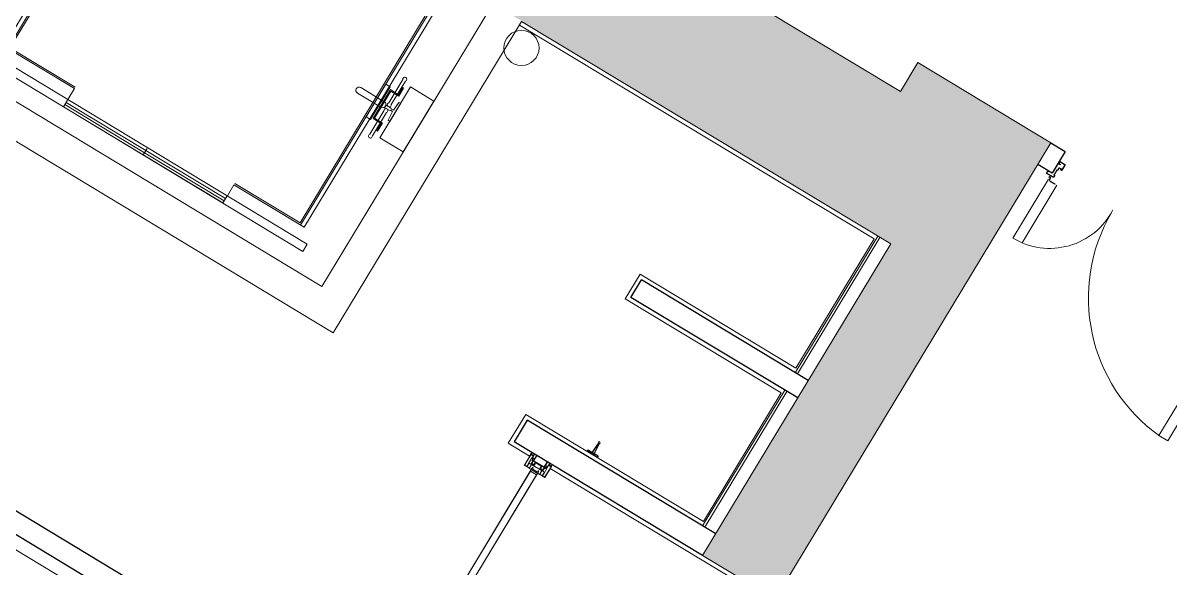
# Model space of a CAD drawing. Header units: centimetres. Extents: x 139057 to 200038, y 34824 to 80516.
# Drawn here: x 164893 to 165570, y 56141 to 56463 of the extents above; entities that cross this region are included whole.
import ezdxf

# ---------------------------------------------------------------- set-up
doc = ezdxf.new("R2010")
doc.units = ezdxf.units.CM
doc.header["$LTSCALE"] = 100
doc.linetypes.add('AWP0ALEVP1$0$HIDDEN', pattern=[9.525, 6.35, -3.175])
doc.layers.get('0').update_dxf_attribs({"lineweight": 0})
for name, color, linetype, lineweight in [('410_STRUTTURE_001-AM_0', 7, 'Continuous', 0), ('437_RIVESTIMENTI_001-AM_0', 13, 'Continuous', 0), ('440_SIMBOLI_001-AM_0', 31, 'Continuous', 0), ('441_SERRAMENTI_001-AM_0', 1, 'Continuous', 0), ('448_RAMPE_SCALE_ASCENS_001-AM_0', 216, 'Continuous', 0)]:
    doc.layers.add(name, color=color, linetype=linetype, lineweight=lineweight)
for name, color, linetype in [('_retini_strutture', 7, 'Continuous'), ('A-ARREDO', 6, 'Continuous'), ('A-FIN-CTG', 20, 'Continuous'), ('A-MCLS3-15', 50, 'Continuous'), ('A-MCLS4-12', 61, 'Continuous')]:
    doc.layers.add(name, color=color, linetype=linetype)

# ---------------------------------------------------------------- blocks, each defined once
blk = doc.blocks.new('AWP0ALEVP1$0$COAT HOOK_1')
for p, q in [((-3, -76), (-7, -10)), ((3, -76), (7, -10))]:
    blk.add_line(p, q)
blk.add_lwpolyline([(-35, -10), (35, -10), (35, 0), (-35, 0)], close=True)
blk.add_circle((0, -80), 5)
blk = doc.blocks.new('AWP0ALEVP1$0$A$C62B43813')
for p, q in [((939.8, -30.8), (0, -30.8)), ((0, -30.8), (0, -73.8)), ((929.8, -31.8), (10, -31.8)), ((10, -31.8), (10, -72.8)), ((1780.2, -25), (899.1, -25)), ((929.8, -31.8), (929.8, -72.8)), ((939.8, -30.8), (939.8, -73.8)), ((939.8, -30.8), (1754.3, -30.8)), ((1754.3, -30.8), (1754.3, -73.8)), ((939.8, -73.8), (0, -73.8)), ((929.8, -72.8), (10, -72.8)), ((1780.2, -80), (899.1, -80)), ((939.8, -73.8), (1754.3, -73.8))]:
    blk.add_line(p, q)
blk.add_lwpolyline([(1780.2, -15), (1782.2, -15), (1782.2, -29, -0.414207), (1779.2, -32), (1767.7, -32, 0.414214), (1765.7, -34), (1765.7, -71, 0.414224), (1767.7, -73), (1779.2, -73, -0.414214), (1782.2, -76), (1782.2, -90), (1780.2, -90), (1780.2, -77, 0.414214), (1778.2, -75), (1766.7, -75, -0.414214), (1763.7, -72), (1763.7, -33, -0.414214), (1766.7, -30), (1778.2, -30, 0.414214), (1780.2, -28), (1780.2, -15)], format="xyb")
at = {"layer": 'A-FIN-CTG'}
for p, q in [((1782.2, 0), (899.1, 0)), ((1782.2, -15), (899.1, -15)), ((1782.2, -90), (899.1, -90)), ((1782.2, -105), (899.1, -105))]:
    blk.add_line(p, q, dxfattribs=at)
blk = doc.blocks.new('AWP0ALEVP1$0$A$C70C74F66')
for p, q in [((0, 0), (23.4, 0)), ((7.8, 0), (7.8, 0)), ((24.1, 0), (12.8, 0)), ((23.4, 0), (23.4, 0)), ((23.4, -15), (23.4, 0)), ((24.1, 0), (25.8, 2)), ((25.8, 2), (69.9, 2)), ((77.4, 0), (61.2, 0)), ((61.2, -105), (61.2, 0)), ((71.5, 0), (69.9, 2)), ((82.8, 0), (71.5, 0)), ((85.5, 0), (85.5, -17)), ((0, -18), (0, -20.4)), ((0, -18), (0, -20.4)), ((0, -20.4), (2, -20.4)), ((2, -20.4), (2, -19)), ((35, -15), (3, -15)), ((4, -17), (34, -17)), ((36, -19), (36, -86)), ((38, -87), (38, -18)), ((87.8, -17), (61.2, -17)), ((81.2, -30.8), (81.2, -73.8)), ((84.9, -27.7), (84.5, -27.7)), ((87.8, -17), (87.8, -24.7)), ((0, -84.6), (0, -87)), ((2, -84.6), (0, -84.6)), ((0, -84.6), (0, -87)), ((0, -90), (31.7, -90)), ((0, -105), (23.4, -105)), ((2, -86), (2, -84.6)), ((3, -90), (35, -90)), ((34, -88), (4, -88)), ((23.4, -90), (23.4, -105)), ((28.8, -105), (29.6, -105.4)), ((29.6, -105.4), (30.9, -107)), ((30.9, -107), (75.1, -107)), ((31.7, -90), (31.7, -90)), ((31.7, -90), (31.7, -90)), ((87.8, -87.7), (61.2, -87.7)), ((77.4, -105), (61.2, -105)), ((82.8, -105), (71.5, -105)), ((76.7, -105), (75.1, -107)), ((84.9, -77), (84.5, -77)), ((85.5, -105), (85.5, -88)), ((87.8, -79.9), (87.8, -87.7))]:
    blk.add_line(p, q)
at = {"linetype": 'AWP0ALEVP1$0$HIDDEN'}
for p, q in [((81.2, -30.8), (71.2, -30.8)), ((71.2, -30.8), (71.2, -33.8)), ((81.2, -33.8), (71.2, -33.8)), ((81.2, -70.8), (71.2, -70.8)), ((71.2, -70.8), (71.2, -73.8)), ((81.2, -73.8), (71.2, -73.8))]:
    blk.add_line(p, q, dxfattribs=at)
for points in [[(82.8, 0), (87.8, 0), (87.8, 16, 0.414214), (85.8, 18), (9.8, 18, 0.414214), (7.8, 16), (7.8, 0), (12.8, 0), (12.8, 17), (82.8, 17), (82.8, 0)], [(25.4, -6.4), (23.4, -6.4), (23.4, -4.2, -0.72432), (30.6, -1.8), (34, -6.6), (37.1, -6.6, -0.446985), (40.4, -9.6), (40.4, -10.6, 0.414214), (42.4, -12.6), (53.9, -12.6, -0.414214), (56.9, -15.6), (56.9, -29.6, -0.414214), (53.9, -32.6), (42.4, -32.6, 0.414214), (40.4, -34.6), (40.4, -70.4, 0.414214), (42.4, -72.4), (53.9, -72.4, -0.414214), (56.9, -75.4), (56.9, -89.4, -0.414214), (53.9, -92.4), (42.4, -92.4, 0.414214), (40.4, -94.4), (40.4, -95.4, -0.446985), (37.1, -98.4), (34, -98.4), (30.6, -103.2, -0.735233), (23.4, -100.8), (23.4, -98.6), (25.4, -98.6), (25.4, -100.8, 0.722074), (29, -102), (33, -96.4), (36.3, -96.4, 0.465894), (38.4, -93.9), (38.4, -93.4, -0.414214), (41.4, -90.4), (52.9, -90.4, 0.414204), (54.9, -88.4), (54.9, -76.4, 0.414224), (52.9, -74.4), (41.4, -74.4, -0.414214), (38.4, -71.4), (38.4, -33.6, -0.414214), (41.4, -30.6), (52.9, -30.6, 0.414204), (54.9, -28.6), (54.9, -16.6, 0.414224), (52.9, -14.6), (41.4, -14.6, -0.414214), (38.4, -11.6), (38.4, -10.6, 0.430777), (36.3, -8.6), (33, -8.6), (29, -3, 0.737508), (25.4, -4.2), (25.4, -6.4)], [(87.8, -24.7, -0.414214), (84.9, -27.7, 10.96468)], [(82.8, -105), (87.8, -105), (87.8, -121, -0.414214), (85.8, -123), (9.8, -123, -0.414214), (7.8, -121), (7.8, -105), (12.8, -105), (12.8, -122), (82.8, -122), (82.8, -105)], [(87.8, -79.9, 0.414214), (84.9, -77, -10.96468)]]:
    blk.add_lwpolyline(points, format="xyb")
for centre, radius, start, end in [((3, -18), 3, 90, 180), ((4, -19), 2, 90, 180), ((34, -19), 2, 0, 90), ((35, -18), 3, 0, 90), ((84.4, -30.8), 3.18, 86.85065, 180), ((3, -87), 3, 180, 270), ((4, -86), 2, 180, 270), ((34, -86), 2, 270, 0), ((35, -87), 3, 270, 0), ((84.4, -73.8), 3.18, 180, 273.14935)]:
    blk.add_arc(centre, radius, start, end)
blk = doc.blocks.new('11183634_MCD_Car_0')
for p, q in [((1035, 1820), (-1035, 1820)), ((-1035, 1820), (-1035, 75)), ((1010, 1795), (-1010, 1795)), ((-1010, 1795), (-1010, 75)), ((1000, 1785), (-1000, 1785)), ((-1000, 1785), (-1000, 85)), ((1000, 85), (1000, 1785)), ((1010, 75), (1010, 1795)), ((1035, 75), (1035, 1820))]:
    blk.add_line(p, q)
for points in [[(-1040, 822), (-1010, 822), (-1010, 1048), (-1040, 1048)], [(1040, 822), (1010, 822), (1010, 1048), (1040, 1048)]]:
    blk.add_lwpolyline(points, close=True)
for points in [[(-1035, 75), (-550, 75), (-550, 0)], [(-1000, 85), (-550, 85), (-550, 85)], [(1000, 85), (550, 85), (550, 85)], [(1035, 75), (550, 75), (550, 0)]]:
    blk.add_lwpolyline(points)

msp = doc.modelspace()

# ---------------------------------------------------------------- hatches: boundary and pattern name
at = {"layer": '_retini_strutture'}
msp.add_hatch(color=256, dxfattribs=at).paths.add_polyline_path([(164482.96, 56614.82), (164573.08, 56560.42), (164593.75, 56594.67), (164556.51, 56617.15), (164614.03, 56712.46, -0.002919), (164660.93, 56781.89), (164946.65, 56609.43), (164972.48, 56652.24), (165195.08, 56517.88), (165169.25, 56475.08), (165404.68, 56332.97), (165293.58, 56148.9), (165336.39, 56123.06), (165499.16, 56392.75), (165420.72, 56440.09), (165410.39, 56422.97), (164709.6, 56845.96, -0.009249), (164866.19, 57060.97), (165547.33, 56649.84), (165526.66, 56615.6), (165565.59, 56583.34), (165605.64, 56649.69), (164884.59, 57084.91, -0.013407), (165126.88, 57385.21), (165193.62, 57344.92), (165219.46, 57387.73), (165159.9, 57423.67, -0.00621), (165278.2, 57557.02), (165230.7, 57593.97, 0.042639)])

# ---------------------------------------------------------------- linework, layer by layer
at = {"layer": '410_STRUTTURE_001-AM_0', "elevation": 0}
for points in [[(165230.88, 57593.72, 0.042634), (164483.09, 56614.6), (164573.21, 56560.2), (164593.89, 56594.44), (164559.64, 56615.12), (164617.2, 56710.46, -0.002917), (164664.07, 56779.85), (164929.68, 56619.52), (164818.65, 56435.44), (165075.67, 56280.13), (165186.86, 56464.16)], [(165186.86, 56464.16), (165404.81, 56332.71), (165293.7, 56148.65), (165336.5, 56122.81), (165499.29, 56392.48), (165420.85, 56439.83), (165410.52, 56422.71), (165188.46, 56556.75), (165060.37, 56634.08), (165087.55, 56679.11), (165070.43, 56689.44), (165043.24, 56644.41), (164709.75, 56845.72, -0.009249)]]:
    msp.add_lwpolyline(points, format="xyb", dxfattribs=at)
msp.add_lwpolyline([(164846.1, 56442.23), (165068.89, 56307.59), (165195.59, 56517.29), (164972.63, 56652), (164846.1, 56442.23)], dxfattribs=at)
at = {"layer": '437_RIVESTIMENTI_001-AM_0'}
for p, q in [((165397.1, 56337.36, 0), (165348.4, 56256.67, 0)), ((165349.68, 56255.9, 0), (165398.39, 56336.59, 0)), ((165293.75, 56166.14, 0), (165342.19, 56246.4, 0)), ((165295.03, 56165.36, 0), (165343.48, 56245.62, 0)), ((165216.9, 55953.68, 0), (164752.92, 56233.76, 0))]:
    msp.add_line(p, q, dxfattribs=at)
at = {"layer": '437_RIVESTIMENTI_001-AM_0', "elevation": 0}
for points in [[(165185.57, 56462.02), (165394.96, 56335.74), (165348.83, 56259.33), (165256.8, 56314.88), (165248.01, 56300.33), (165340.05, 56244.78), (165294.18, 56168.8), (165189.37, 56232.06), (165179.03, 56214.94), (165191.64, 56207.33), (165192.93, 56209.47)], [(165293.38, 56080.51), (165291.29, 56081.77), (165320.23, 56129.71), (165203.71, 56200.04), (165205.01, 56202.18)]]:
    msp.add_lwpolyline(points, dxfattribs=at)
at = {"layer": '440_SIMBOLI_001-AM_0'}
msp.add_circle((165186.8, 56448.56, 0), 10.37, dxfattribs=at)
at = {"layer": '441_SERRAMENTI_001-AM_0'}
for p, q in [((165476.91, 56336.13, 0), (165497.91, 56370.92, 0)), ((165482.28, 56333.41, 0), (165502.77, 56367.36, 0)), ((165499.12, 56371.82, 0), (165498.49, 56370.77, 0)), ((165498.61, 56372.73, 0), (165498.72, 56373.32, 0)), ((165499.33, 56371.87, 0), (165498.62, 56370.7, 0)), ((165501.75, 56368.05, 0), (165498.71, 56369.88, 0)), ((165498.75, 56372.7, 0), (165498.86, 56373.24, 0)), ((165501.83, 56368.17, 0), (165498.79, 56370.01, 0)), ((165499.12, 56371.82, 0), (165498.99, 56371.9, 0)), ((165499.33, 56371.87, 0), (165499.07, 56372.03, 0)), ((165501.75, 56368.05, 0), (165501.83, 56368.17, 0)), ((165563.13, 56219.52, 0), (165612.42, 56301.17, 0)), ((165568.27, 56216.42, 0), (165617.84, 56298.53, 0)), ((165563.13, 56219.52, 0), (165568.27, 56216.42, 0))]:
    msp.add_line(p, q, dxfattribs=at)
at = {"layer": '441_SERRAMENTI_001-AM_0', "elevation": 0}
for points in [[(165504.9, 56379.52), (165504.3, 56379.88, -0.414214), (165504.2, 56380.29), (165504.66, 56381.06, -0.414214), (165505.08, 56381.16), (165507.56, 56379.67, -0.414214), (165507.66, 56379.25), (165505.9, 56376.34, -0.414214), (165505.49, 56376.24), (165505.24, 56376.4, -0.414214), (165505.13, 56376.81), (165505.19, 56376.89, 0.414214), (165505.15, 56377.03), (165504.4, 56377.49, 0.414214), (165504.26, 56377.45), (165503.64, 56376.42, -0.414214), (165503.23, 56376.32), (165503.14, 56376.37, 0.414214), (165503.01, 56376.34), (165501.35, 56373.6, 0.414214), (165501.39, 56373.46), (165501.47, 56373.41, -0.414214), (165501.57, 56373), (165501.11, 56372.23, -0.414214), (165500.7, 56372.13), (165496.91, 56374.41, -0.414214), (165496.81, 56374.82), (165497.28, 56375.59, -0.414214), (165497.69, 56375.7), (165497.86, 56375.59), (165497.76, 56375.42)], [(165504.9, 56379.52), (165505, 56379.69), (165504.4, 56380.05, -0.414214), (165504.37, 56380.19), (165504.84, 56380.96, -0.414214), (165504.97, 56380.99), (165507.46, 56379.49, -0.414214), (165507.49, 56379.36), (165505.73, 56376.45, -0.414214), (165505.6, 56376.41), (165505.34, 56376.57, -0.414214), (165505.3, 56376.71), (165505.36, 56376.79, 0.414214), (165505.25, 56377.2), (165504.5, 56377.66, 0.414214), (165504.09, 56377.56), (165503.47, 56376.53, -0.414214), (165503.33, 56376.49), (165503.25, 56376.55, 0.414214), (165502.83, 56376.44), (165501.18, 56373.7, 0.414214), (165501.28, 56373.29), (165501.37, 56373.24, -0.414214), (165501.4, 56373.1), (165500.94, 56372.33, -0.414214), (165500.8, 56372.3), (165497.02, 56374.58, -0.414214), (165496.98, 56374.72), (165497.45, 56375.49, -0.414214), (165497.58, 56375.53), (165497.76, 56375.42)]]:
    msp.add_lwpolyline(points, format="xyb", dxfattribs=at)
at = {"layer": '441_SERRAMENTI_001-AM_0'}
msp.add_circle((165498.61, 56372.22, 0), 0.5, dxfattribs=at)
at = {"layer": '441_SERRAMENTI_001-AM_0', "extrusion": (2.41919e-08, 1.66367e-08, 1)}
for radius in [0.65, 0.5]:
    msp.add_arc((165499.05, 56370.44, 0), radius, 148.88311, 238.88311, dxfattribs=at)
at = {"layer": '441_SERRAMENTI_001-AM_0'}
for centre, radius, start, end in [((165498.61, 56372.22, 0), 42.11, 238.98515, 332.55945), ((165621.55, 56300.81, 0), 100.08, 149.51098, 234.49493)]:
    msp.add_arc(centre, radius, start, end, dxfattribs=at)
at = {"layer": '448_RAMPE_SCALE_ASCENS_001-AM_0', "elevation": 0}
for points in [[(165057.76, 56328.34), (165060.34, 56332.62), (164870.08, 56447.58), (164867.49, 56443.3)], [(165101.4, 56399.76), (165103.93, 56403.95), (165099.18, 56406.93), (165109.42, 56423.88), (165114.16, 56420.9), (165116.7, 56425.1), (165117.21, 56424.79), (165114.37, 56420.08), (165109.62, 56423.06), (165100.01, 56407.13), (165104.76, 56404.15), (165101.91, 56399.45)], [(165121.34, 56425.45), (165135.13, 56417.12), (165117.04, 56387.16), (165103.25, 56395.49)], [(165115.57, 56415.9), (165114.36, 56416.35), (165111.18, 56411.7), (165110.13, 56412.33), (165109.44, 56413.12), (165106.85, 56414.79), (165106.03, 56413.43), (165108.62, 56411.76), (165109.64, 56411.51), (165110.69, 56410.88), (165108.05, 56405.9), (165109.01, 56405.03)]]:
    msp.add_lwpolyline(points, close=True, dxfattribs=at)
for points in [[(165109.93, 56415.04), (165118.3, 56428.91, 2.105521), (165116.8, 56429.93), (165108.43, 56416.06, 2.105521)], [(165105.8, 56416.72), (165091.93, 56425.09, 1), (165089.96, 56421.84), (165103.83, 56413.47, 1)], [(165105.65, 56411.44), (165097.28, 56397.57, 2.105521), (165098.77, 56396.56), (165107.14, 56410.43, 2.105521)]]:
    msp.add_lwpolyline(points, format="xyb", close=True, dxfattribs=at)
for points in [[(164918.75, 56417.62), (164916.42, 56413.77), (165010.59, 56356.92)], [(164917.2, 56415.05), (164964.28, 56386.63)], [(164917.97, 56416.33), (164965.06, 56387.91)], [(164965.83, 56389.19), (164963.51, 56385.34)], [(164965.06, 56387.91), (165012.14, 56359.49)], [(164964.28, 56386.63), (165011.37, 56358.2)], [(165010.59, 56356.92), (165012.92, 56360.77)]]:
    msp.add_lwpolyline(points, dxfattribs=at)
at = {"layer": 'A-MCLS3-15'}
for p, q in [((165499.29, 56392.48, 0), (165507.85, 56387.31, 0)), ((165507.85, 56387.31, 0), (165500.1, 56374.47, 0)), ((165500.1, 56374.47, 0), (165491.54, 56379.64, 0)), ((165190.22, 56228.63, 0), (165182.47, 56215.79, 0)), ((165301.45, 56161.49, 0), (165190.22, 56228.63, 0)), ((165293.7, 56148.65, 0), (165182.47, 56215.79, 0))]:
    msp.add_line(p, q, dxfattribs=at)
at = {"layer": 'A-MCLS4-12'}
for p, q in [((165227.03, 55970.46, 0), (164486.92, 56417.23, 0)), ((165251.45, 56301.18, 0), (165257.65, 56311.45, 0)), ((165356.1, 56252.02, 0), (165257.65, 56311.45, 0)), ((165349.9, 56241.75, 0), (165251.45, 56301.18, 0)), ((165220.83, 55960.19, 0), (164756.85, 56240.26, 0))]:
    msp.add_line(p, q, dxfattribs=at)

# ---------------------------------------------------------------- block references
at = {"layer": '437_RIVESTIMENTI_001-AM_0', "xscale": -0.1, "yscale": 0.1, "zscale": 0.1, "rotation": 58.88299990421613}
msp.add_blockref('AWP0ALEVP1$0$A$C62B43813', (165189.94, 56201.02, 0), dxfattribs=at)
at = {"layer": '441_SERRAMENTI_001-AM_0', "xscale": -0.1, "yscale": 0.1, "zscale": 0.1, "rotation": 58.88299990421613}
msp.add_blockref('AWP0ALEVP1$0$A$C70C74F66', (165194.48, 56208.54, 0), dxfattribs=at)
at = {"layer": '448_RAMPE_SCALE_ASCENS_001-AM_0', "xscale": 0.09999999999999998, "yscale": 0.09999999999999998, "zscale": 0.09999999999999998, "rotation": 328.8830002055743}
msp.add_blockref('11183634_MCD_Car_0', (164966.09, 56389.62, 0), dxfattribs=at)
at = {"layer": 'A-ARREDO', "xscale": -0.09999999999999999, "yscale": 0.1, "zscale": 0.1, "rotation": 148.8830002060775}
msp.add_blockref('AWP0ALEVP1$0$COAT HOOK_1', (165228.53, 56208.43, 0), dxfattribs=at)

doc.saveas('drawing.dxf')
